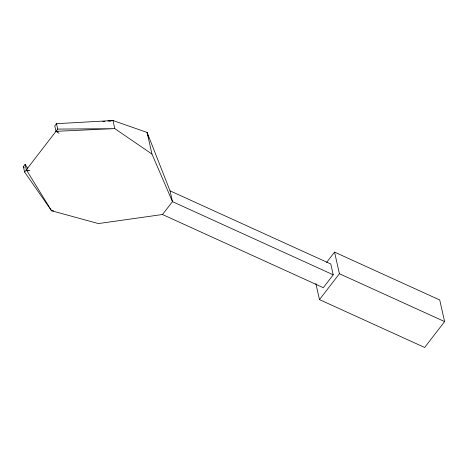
<?xml version="1.0" encoding="UTF-8"?>
<svg xmlns="http://www.w3.org/2000/svg" width="468" height="468" viewBox="0 0 468 468"><rect width="100%" height="100%" fill="white"/><g stroke="black" fill="none" stroke-linecap="round" stroke-linejoin="round"><path stroke-width="0.7" d="M59.038 133.281L55.99 131.321L54.774 125.921L56.488 123.687L112.975 120.522L147.092 132.438L170.036 190.845L330.782 263.987L333.216 274.798L323.283 287.691L162.472 214.514L98.42 223.569L51.55 210.758L24.617 172.06L23.4 166.655L25.12 164.426L27.852 168.673M24.617 172.06L57.704 129.092L56.488 123.687M326.576 262.472L334.55 252.112L439.727 299.976L444.6 321.586L424.663 347.478L319.48 299.614L315.865 283.579M319.48 299.614L339.417 273.727L334.55 252.112M162.472 214.514L172.476 201.649L170.036 190.845M109.413 121.2L112.975 120.522L114.8 128.63L151.96 154.054L172.476 201.649L333.216 274.798M102.79 121.469L104.972 121.265M107.886 120.996L112.975 120.522M57.704 129.092L114.8 128.63L55.99 131.321L58.12 131.795M53.709 210.887L51.55 210.758L26.337 169.831L25.12 164.426M29.876 170.668L26.337 169.831L28.191 170.966M339.417 273.727L444.6 321.586M23.4 166.655L24.266 167.836M148.754 138.037L147.092 132.438L151.96 154.054"/></g></svg>
